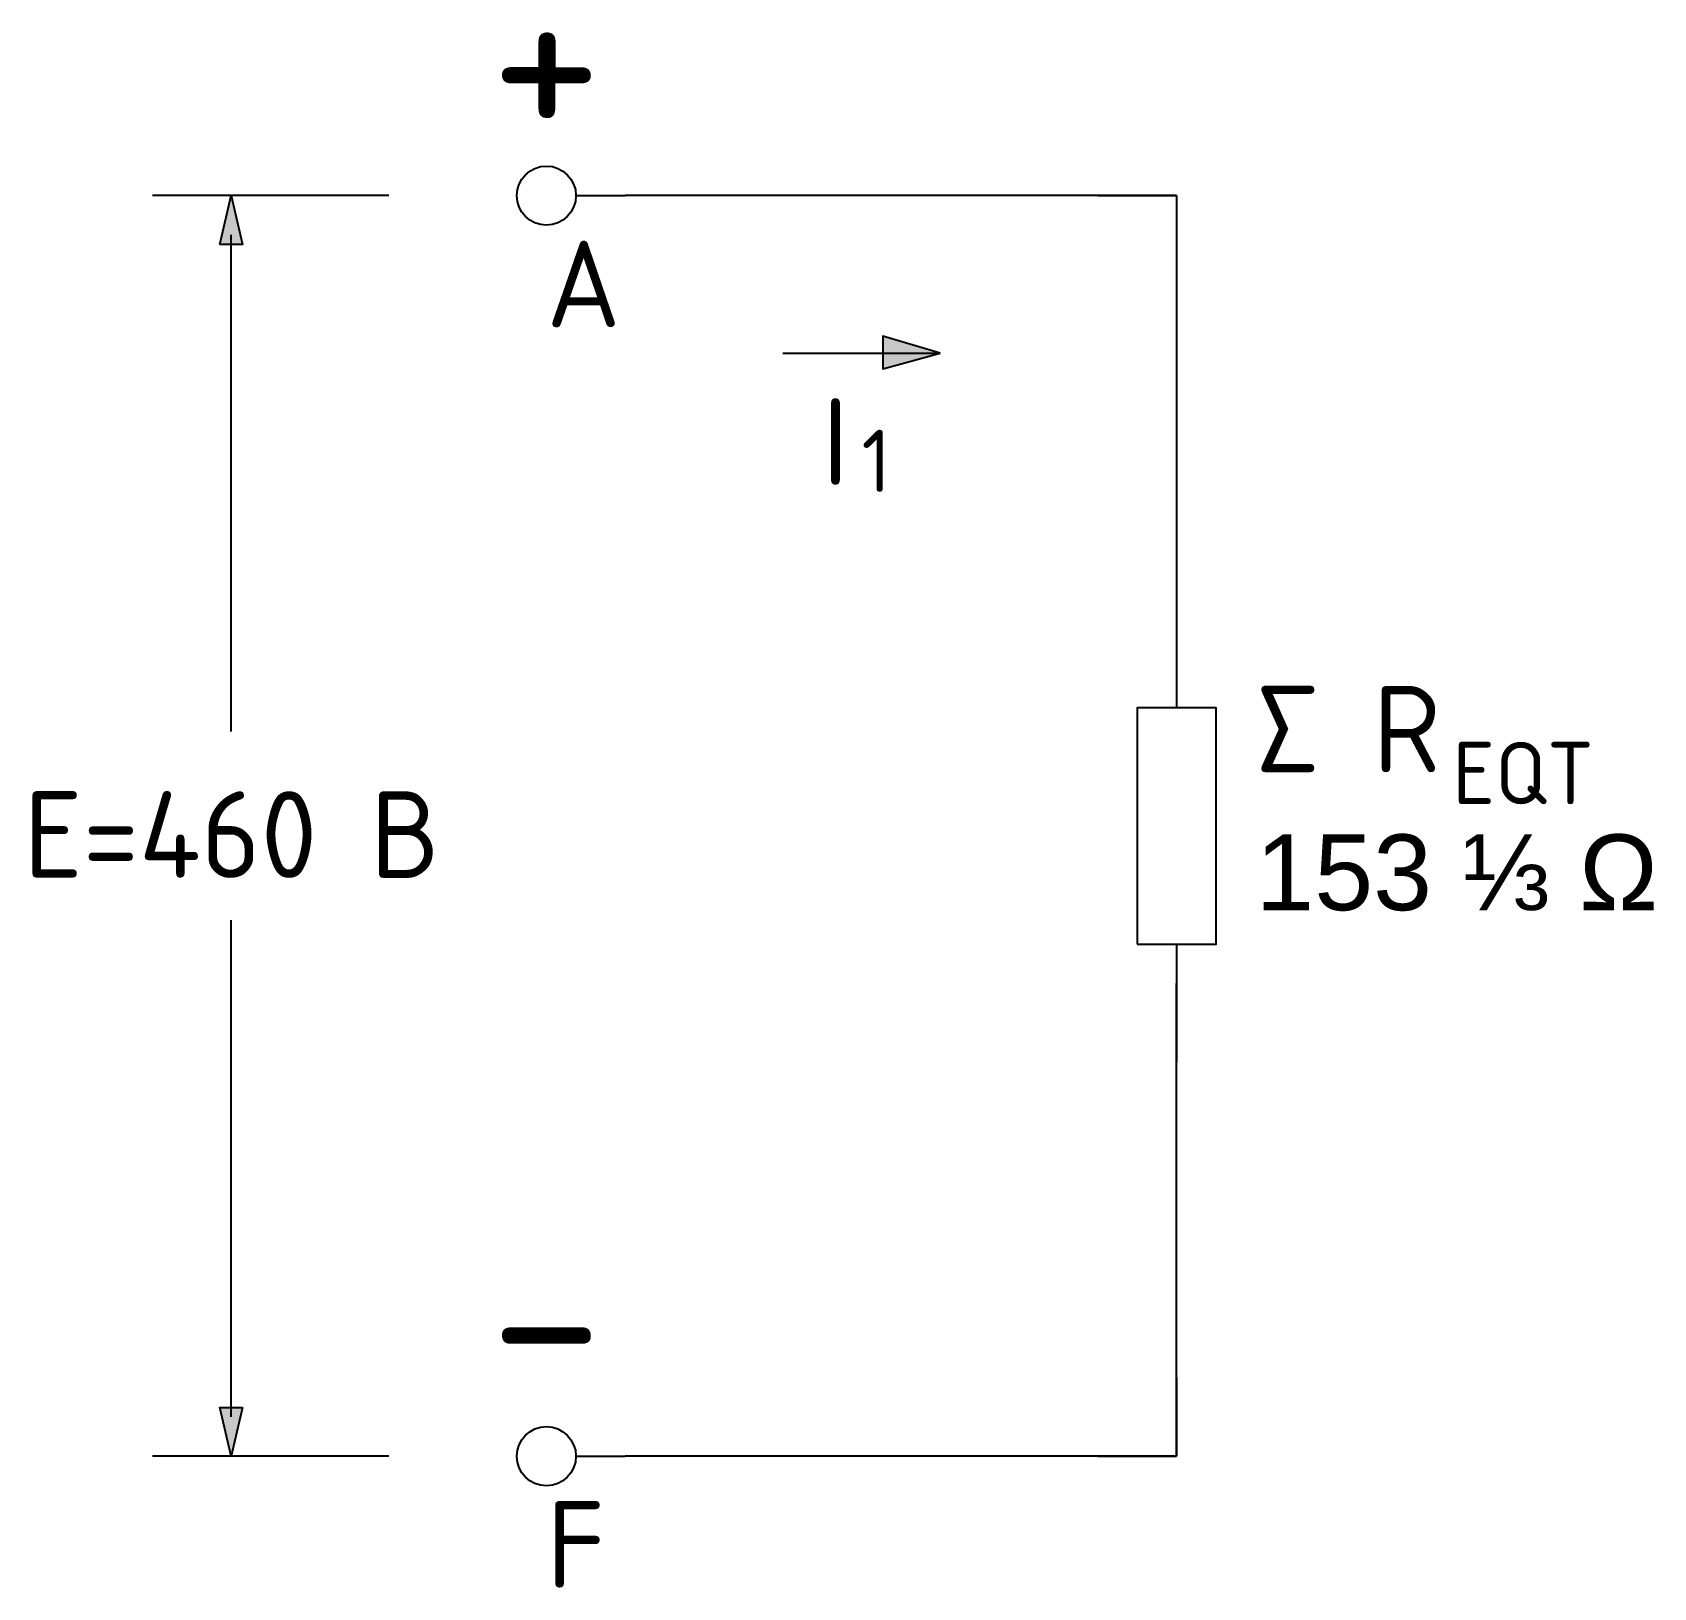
# Model space of a CAD drawing. Header units: millimetres. Extents: x 31 to 72.1, y 172.7 to 212.1.
import ezdxf
from ezdxf.enums import TextEntityAlignment as Align

# ---------------------------------------------------------------- set-up
doc = ezdxf.new("R2010")
doc.units = ezdxf.units.MM
doc.styles.add('Arial', font='arial.ttf')
doc.styles.add('GOST Type BU', font='GOST Type BU.ttf')

msp = doc.modelspace()

# ---------------------------------------------------------------- hatches: boundary and pattern name
at = {"ltscale": 4}
for points in [[(35.712, 206.762), (36, 208), (36.288, 206.762)], [(54, 204), (52.539, 204.428), (52.54, 203.599)], [(36.288, 177.238), (36, 176), (35.712, 177.238)]]:
    msp.add_hatch(color=256, dxfattribs=at).paths.add_polyline_path(points, flags=0)

# ---------------------------------------------------------------- linework, layer by layer
for p, q in [((40, 208), (34, 208)), ((44.75, 208), (46, 208)), ((60, 208), (46, 208)), ((58, 208), (60, 208)), ((60, 208), (60, 196)), ((60, 208), (60, 206)), ((36, 194.395), (36, 207)), ((60, 198), (60, 195)), ((36, 177), (36, 189.605)), ((60, 189), (60, 186)), ((60, 176), (60, 188)), ((60, 178), (60, 176)), ((40, 176), (34, 176)), ((44.75, 176), (46, 176)), ((60, 176), (46, 176)), ((58, 176), (60, 176))]:
    msp.add_line(p, q, dxfattribs=at)
for points in [[(35.712, 206.762), (36, 208), (36.288, 206.762)], [(54, 204), (52.539, 204.428), (52.54, 203.599)], [(59, 189), (61, 189), (61, 195), (59, 195)], [(36.288, 177.238), (36, 176), (35.712, 177.238)]]:
    msp.add_lwpolyline(points, close=True, dxfattribs=at)
msp.add_lwpolyline([(50, 204), (54, 204)], dxfattribs=at)
for centre in [(44, 208), (44, 176)]:
    msp.add_circle(centre, 0.75, dxfattribs=at)

# ---------------------------------------------------------------- texts
at = {"style": 'GOST Type BU'}
for s, p in [('+', (44, 208)), ('-', (44, 176))]:
    msp.add_text(s, height=4.395, dxfattribs=at).set_placement(p, align=Align.BOTTOM_CENTER)
for s, height, p in [('A', 2.197, (44, 204)), ('I', 2.197, (51, 200)), ('1', 1.582, (52, 200)), ('F', 2.197, (44, 172))]:
    msp.add_text(s, height=height, dxfattribs=at).set_placement(p, align=Align.BOTTOM_LEFT)
for s, height, style, p in [('Σ R', 2.1975, 'GOST Type BU', (62, 195.56)), ('153 ⅓ Ω', 1.923, 'Arial', (62, 191.783))]:
    msp.add_text(s, height=height, dxfattribs=dict(style=style)).set_placement(p, align=Align.TOP_LEFT)
msp.add_text('EQT', height=1.5822, dxfattribs=at).set_placement((67, 193.342), align=Align.MIDDLE_LEFT)
msp.add_text('E=460 В', height=2.1975, dxfattribs=at).set_placement((36, 191.78), align=Align.MIDDLE_CENTER)

doc.saveas('drawing.dxf')
